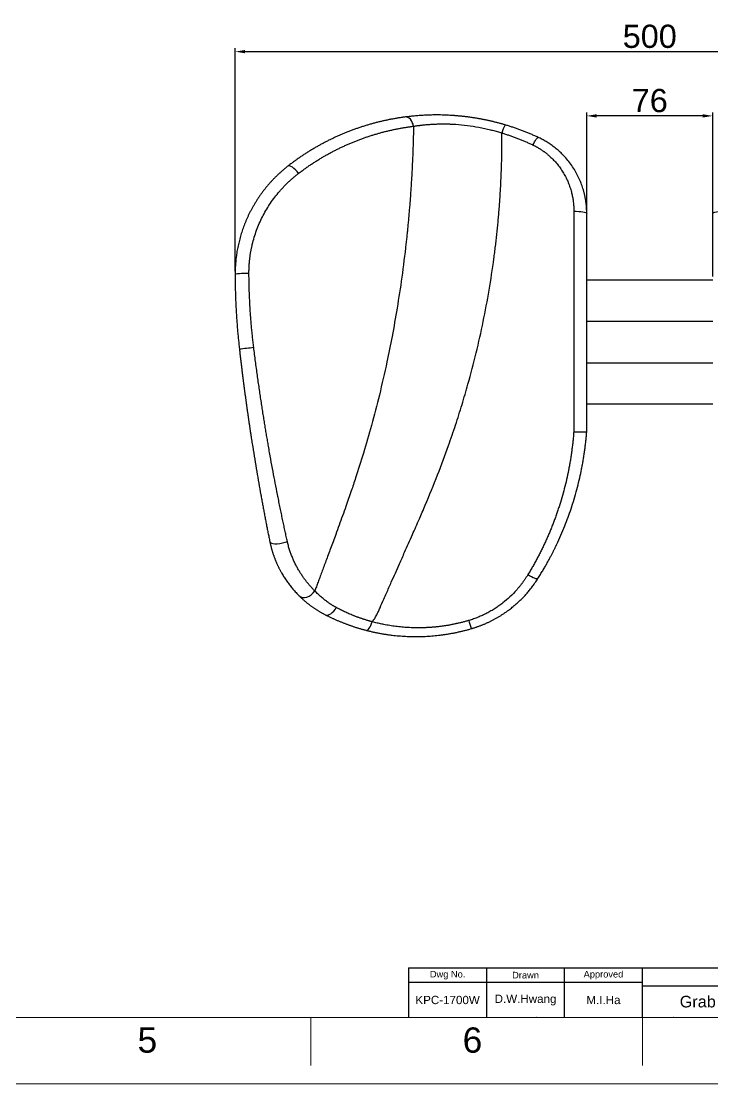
# Model space of a CAD drawing. Header units: millimetres. Extents: x 120 to 960, y 55 to 649.
# Drawn here: x 552.3 to 760.9, y 54.6 to 375.1 of the extents above; entities that cross this region are included whole.
import ezdxf

# ---------------------------------------------------------------- set-up
doc = ezdxf.new("R2010")
doc.units = ezdxf.units.MM
doc.layers.get('0').update_dxf_attribs({"lineweight": 13})
doc.layers.add('FORM', color=7, linetype='Continuous')
doc.layers.add('TEXT', color=2, linetype='Continuous')
doc.layers.add('윤곽선', color=7, linetype='Continuous', lineweight=9)
doc.styles.get("Standard").update_dxf_attribs({"font": 'arial.ttf'})
doc.dimstyles.new('2-1사본 Standard', dxfattribs={"dimtxt": 2.5, "dimasz": 3, "dimexe": 1, "dimexo": 1, "dimgap": 1, "dimtad": 1, "dimdec": 1, "dimlfac": 2, "dimdsep": 46, "dimtxsty": 'Standard', "dimcen": 0.09, "dimclrd": 1, "dimclre": 1, "dimclrt": 2, "dimadec": 0, "dimazin": 0, "dimtfac": 1, "dimtdec": 1, "dimtmove": 0, "dimatfit": 3, "dimfxl": 0, "dimtolj": 1, "dimtzin": 0, "dimarcsym": 0})

# ---------------------------------------------------------------- blocks, each defined once
blk = doc.blocks.new('*D1')
at = {"layer": 'Defpoints', "color": 0}
for p in [(866.93, 365.91), (616.84, 298.68), (866.93, 298.73)]:
    blk.add_point(p, dxfattribs=at)
at = {"layer": '윤곽선', "color": 1, "lineweight": -2}
for p, q in [((616.84, 299.68), (616.84, 366.91)), ((619.84, 365.91), (863.93, 365.91)), ((866.93, 299.73), (866.93, 366.91))]:
    blk.add_line(p, q, dxfattribs=at)
at = {"layer": '윤곽선', "color": 1}
for points in [[(619.84, 366.41), (619.84, 365.41), (616.84, 365.91)], [(863.93, 366.41), (863.93, 365.41), (866.93, 365.91)]]:
    blk.add_solid(points, dxfattribs=at)
at = {"layer": '윤곽선', "color": 2, "insert": (741.89, 370.49), "char_height": 7, "attachment_point": 5}
blk.add_mtext('\\A1;500', dxfattribs=at)
blk = doc.blocks.new('*D2')
at = {"layer": 'Defpoints', "color": 0}
for p in [(722.89, 346.53), (722.89, 297.05), (760.89, 297.05)]:
    blk.add_point(p, dxfattribs=at)
at = {"layer": '윤곽선', "color": 1, "lineweight": -2}
for p, q in [((722.89, 298.05), (722.89, 347.53)), ((757.89, 346.53), (725.89, 346.53)), ((760.89, 298.05), (760.89, 347.53))]:
    blk.add_line(p, q, dxfattribs=at)
at = {"layer": '윤곽선', "color": 1}
for points in [[(725.89, 347.03), (725.89, 346.03), (722.89, 346.53)], [(757.89, 346.03), (757.89, 347.03), (760.89, 346.53)]]:
    blk.add_solid(points, dxfattribs=at)
at = {"layer": '윤곽선', "color": 2, "insert": (741.89, 351.11), "char_height": 7, "attachment_point": 5}
blk.add_mtext('\\A1;76', dxfattribs=at)

msp = doc.modelspace()

# ---------------------------------------------------------------- linework, layer by layer
at = {"color": 7, "linetype": 'Continuous', "lineweight": 25}
for p, q in [((722.885, 297.055), (760.885, 297.055)), ((760.885, 284.555), (722.885, 284.555)), ((722.885, 272.055), (760.885, 272.055)), ((760.885, 259.555), (722.885, 259.555))]:
    msp.add_line(p, q, dxfattribs=at)
at = {"linetype": 'Continuous'}
msp.add_line((939.678, 74.564), (139.678, 74.564), dxfattribs=at)
at = {"color": 7, "linetype": 'Continuous'}
for p, q in [((639.678, 74.564), (639.678, 60.028)), ((739.678, 74.564), (739.678, 60.028)), ((119.678, 54.564), (959.678, 54.564))]:
    msp.add_line(p, q, dxfattribs=at)
at = {"color": 7, "linetype": 'Continuous', "lineweight": 25, "flags": 128}
for points in [[(670.648, 343.417), (670.49, 344.021), (670.271, 344.582), (670, 345.083), (669.685, 345.506), (669.336, 345.839), (668.965, 346.07), (668.584, 346.192), (668.205, 346.201)], [(706.657, 337.746), (706.917, 338.251), (707.173, 338.716), (707.417, 339.129), (707.643, 339.477), (707.843, 339.75), (708.013, 339.941), (708.147, 340.043), (708.241, 340.055)], [(635.972, 329.174), (635.526, 329.728), (635.053, 330.236), (634.574, 330.677), (634.108, 331.031), (633.675, 331.284), (633.293, 331.427), (632.977, 331.452), (632.74, 331.359)], [(719.001, 317.759), (719.735, 317.76), (720.454, 317.733), (721.126, 317.679), (721.721, 317.601), (722.213, 317.502), (722.581, 317.387), (722.808, 317.261), (722.885, 317.128)], [(760.885, 317.128), (760.962, 317.261), (761.19, 317.387), (761.558, 317.502), (762.05, 317.601), (762.645, 317.679), (763.317, 317.733), (764.035, 317.76), (764.769, 317.759)], [(621.023, 298.98), (620.254, 298.984), (619.49, 298.974), (618.767, 298.95), (618.12, 298.913), (617.581, 298.865), (617.177, 298.808), (616.926, 298.745), (616.841, 298.68)], [(627.309, 218.1), (627.452, 217.861), (627.769, 217.672), (628.243, 217.542), (628.85, 217.479), (629.556, 217.485), (630.325, 217.561), (631.116, 217.703), (631.887, 217.902), (632.597, 218.148)], [(708.15, 206.942), (708.032, 206.867), (707.817, 206.859), (707.512, 206.917), (707.129, 207.04), (706.679, 207.223), (706.179, 207.461), (705.644, 207.745), (705.095, 208.065)], [(636.183, 201.719), (636.626, 201.409), (637.173, 201.244), (637.796, 201.232), (638.463, 201.375), (639.139, 201.664), (639.789, 202.084), (640.379, 202.615), (640.88, 203.228)], [(644.026, 196.048), (644.389, 195.936), (644.798, 195.945), (645.238, 196.076), (645.693, 196.324), (646.145, 196.678), (646.578, 197.126), (646.975, 197.651), (647.32, 198.232)], [(656.434, 191.337), (656.627, 191.344), (656.841, 191.456), (657.069, 191.67), (657.305, 191.979), (657.541, 192.373), (657.769, 192.841), (657.983, 193.367), (658.176, 193.936)]]:
    msp.add_lwpolyline(points, dxfattribs=at)
at = {"color": 7, "linetype": 'Continuous', "lineweight": 25}
for centre, radius, start, end in [((707.834, 338.828), 10.822, 152.48845, 166.45188), ((603.751, 430.626), 155.038, 275.32075, 276.93003), ((558.856, 156.277), 134.045, 15.38779, 16.49119)]:
    msp.add_arc(centre, radius, start, end, dxfattribs=at)
for points, knots in [([(668.205, 346.201), (668.034, 346.178), (667.691, 346.133), (667.175, 346.06), (666.659, 345.983), (666.143, 345.903), (665.626, 345.819), (665.109, 345.731), (664.591, 345.638), (664.073, 345.543), (663.555, 345.443), (663.036, 345.339), (662.517, 345.231), (661.997, 345.119), (661.478, 345.003), (660.958, 344.883), (660.438, 344.759), (659.918, 344.631), (659.398, 344.499), (658.878, 344.362), (658.357, 344.222), (657.837, 344.077), (657.317, 343.929), (656.797, 343.776), (656.277, 343.619), (655.757, 343.458), (655.237, 343.292), (654.718, 343.122), (654.199, 342.949), (653.68, 342.77), (653.161, 342.588), (652.643, 342.401), (652.125, 342.21), (651.608, 342.015), (651.091, 341.815), (650.575, 341.611), (649.918, 341.346), (649.119, 341.013), (648.181, 340.607), (647.245, 340.186), (646.311, 339.75), (645.379, 339.299), (644.45, 338.832), (643.524, 338.351), (642.601, 337.854), (641.681, 337.341), (640.765, 336.814), (639.853, 336.27), (638.946, 335.711), (638.043, 335.137), (637.145, 334.547), (636.252, 333.941), (635.364, 333.32), (634.483, 332.682), (633.607, 332.03), (633.029, 331.583), (632.74, 331.359)], [0, 0, 0, 0, 0.0144472, 0.02888537, 0.04331473, 0.05773551, 0.07214791, 0.08655217, 0.10094849, 0.11533711, 0.12971824, 0.1440921, 0.15845892, 0.17281892, 0.18717232, 0.20151934, 0.2158602, 0.23019514, 0.24452437, 0.25884811, 0.2731666, 0.28748005, 0.30178869, 0.31609275, 0.33039244, 0.344688, 0.35897965, 0.37326762, 0.38755212, 0.4018334, 0.41611167, 0.43038716, 0.44466009, 0.4589307, 0.4731992, 0.48746584, 0.50173082, 0.52775647, 0.55379618, 0.57985139, 0.60592352, 0.63201402, 0.65812429, 0.68425578, 0.71040988, 0.73658803, 0.76279163, 0.78902209, 0.81528081, 0.84156918, 0.86788862, 0.89424049, 0.92062619, 0.94704709, 0.97350457, 1, 1, 1, 1]), ([(698.235, 343.827), (698.085, 343.871), (697.785, 343.959), (697.333, 344.088), (696.882, 344.213), (696.431, 344.335), (695.98, 344.454), (695.529, 344.57), (695.078, 344.683), (694.628, 344.793), (694.177, 344.9), (693.727, 345.004), (693.277, 345.104), (692.827, 345.202), (692.378, 345.296), (691.928, 345.388), (691.479, 345.476), (691.031, 345.562), (690.582, 345.645), (690.134, 345.724), (689.687, 345.801), (689.24, 345.875), (688.793, 345.945), (688.347, 346.013), (687.901, 346.078), (687.456, 346.141), (687.011, 346.2), (686.566, 346.256), (686.123, 346.31), (685.679, 346.361), (685.237, 346.409), (684.795, 346.454), (684.353, 346.496), (683.913, 346.536), (683.473, 346.573), (683.033, 346.607), (682.106, 346.674), (680.696, 346.752), (678.819, 346.807), (676.956, 346.814), (675.463, 346.782), (674.329, 346.737), (673.542, 346.697), (672.761, 346.65), (671.986, 346.594), (671.217, 346.53), (670.454, 346.459), (669.697, 346.38), (668.946, 346.295), (668.452, 346.232), (668.205, 346.201)], [0, 0, 0, 0, 0.0145922, 0.0291509, 0.0436775, 0.0581732, 0.0726393, 0.0870773, 0.1014883, 0.1158738, 0.130235, 0.1445734, 0.1588903, 0.173187, 0.1874649, 0.2017254, 0.2159698, 0.2301996, 0.2444162, 0.2586208, 0.272815, 0.2870001, 0.3011775, 0.3153486, 0.3295149, 0.3436776, 0.3578383, 0.3719984, 0.3861592, 0.4003221, 0.4144886, 0.4286601, 0.4428379, 0.4570236, 0.4712184, 0.4854237, 0.4996411, 0.5613212, 0.6233981, 0.6859835, 0.7491864, 0.7767364, 0.8043467, 0.8320256, 0.8597814, 0.8876225, 0.9155568, 0.9435925, 0.9717376, 1, 1, 1, 1]), ([(635.972, 329.174), (636.124, 329.29), (636.427, 329.522), (636.885, 329.865), (637.345, 330.204), (637.807, 330.539), (638.271, 330.869), (638.738, 331.196), (639.206, 331.518), (639.675, 331.836), (640.147, 332.15), (640.621, 332.46), (641.097, 332.766), (641.575, 333.067), (642.054, 333.365), (642.535, 333.658), (643.018, 333.947), (643.503, 334.232), (643.989, 334.512), (644.477, 334.789), (644.966, 335.061), (645.457, 335.329), (645.949, 335.593), (646.443, 335.853), (646.938, 336.109), (647.435, 336.36), (647.933, 336.608), (648.432, 336.851), (648.933, 337.09), (649.435, 337.325), (649.938, 337.556), (650.442, 337.783), (650.948, 338.005), (651.454, 338.223), (651.962, 338.438), (652.471, 338.648), (653.148, 338.921), (653.994, 339.252), (655.012, 339.632), (656.033, 339.995), (657.059, 340.343), (658.089, 340.675), (659.122, 340.991), (660.159, 341.291), (661.199, 341.575), (662.241, 341.844), (663.287, 342.096), (664.334, 342.333), (665.384, 342.554), (666.435, 342.759), (667.488, 342.948), (668.541, 343.121), (669.596, 343.279), (670.297, 343.371), (670.648, 343.417)], [0, 0, 0, 0, 0.0141281, 0.0282548, 0.0423811, 0.0565081, 0.0706368, 0.0847682, 0.0989032, 0.113043, 0.1271883, 0.1413401, 0.1554987, 0.1696643, 0.1838372, 0.1980179, 0.2122066, 0.2264037, 0.2406096, 0.2548246, 0.2690491, 0.2832834, 0.297528, 0.3117833, 0.3260496, 0.3403272, 0.3546166, 0.3689185, 0.3832337, 0.3975628, 0.4119065, 0.4262654, 0.4406401, 0.4550313, 0.4694396, 0.4838655, 0.4983097, 0.5269454, 0.5556748, 0.584502, 0.6134307, 0.6424643, 0.6716061, 0.7008592, 0.7302262, 0.7597098, 0.7893121, 0.8190353, 0.8488811, 0.8788512, 0.9089471, 0.9391698, 0.9695205, 1, 1, 1, 1]), ([(670.648, 343.417), (670.642, 343.08), (670.63, 342.408), (670.608, 341.402), (670.584, 340.402), (670.558, 339.408), (670.529, 338.42), (670.498, 337.439), (670.464, 336.464), (670.428, 335.495), (670.39, 334.532), (670.35, 333.576), (670.308, 332.626), (670.263, 331.683), (670.217, 330.746), (670.169, 329.815), (670.118, 328.891), (670.066, 327.973), (670.012, 327.062), (669.957, 326.157), (669.899, 325.259), (669.84, 324.368), (669.779, 323.483), (669.717, 322.605), (669.653, 321.734), (669.588, 320.869), (669.521, 320.011), (669.452, 319.16), (669.383, 318.315), (669.312, 317.478), (669.24, 316.647), (669.166, 315.822), (669.091, 315.005), (669.016, 314.195), (668.939, 313.391), (668.861, 312.594), (668.782, 311.804), (668.702, 311.021), (668.621, 310.245), (668.539, 309.476), (668.457, 308.714), (668.029, 304.839), (667.185, 298.106), (665.766, 288.785), (664.254, 280.269), (662.495, 271.527), (660.446, 262.568), (658.068, 253.409), (655.662, 245.071), (653.586, 238.494), (651.786, 233.138), (650.462, 229.334), (649.233, 225.885), (648.208, 223.045), (647.254, 220.445), (646.391, 218.114), (645.637, 216.077), (644.918, 214.138), (644.235, 212.297), (643.587, 210.553), (642.975, 208.904), (642.399, 207.351), (641.86, 205.893), (641.357, 204.529), (641.036, 203.651), (640.881, 203.227)], [0, 0, 0, 0, 0.0072029, 0.0143571, 0.0214626, 0.0285193, 0.0355273, 0.0424864, 0.0493968, 0.0562582, 0.0630708, 0.0698345, 0.0765493, 0.0832152, 0.089832, 0.0963999, 0.1029188, 0.1093887, 0.1158096, 0.1221814, 0.1285041, 0.1347778, 0.1410023, 0.1471778, 0.1533041, 0.1593813, 0.1654093, 0.1713882, 0.1773179, 0.1831984, 0.1890297, 0.1948118, 0.2005447, 0.2062284, 0.2118629, 0.2174481, 0.222984, 0.2284708, 0.2339082, 0.2392964, 0.2446354, 0.249925, 0.3207116, 0.3859825, 0.445736, 0.4999716, 0.5705769, 0.6357975, 0.6956187, 0.7500368, 0.7784326, 0.8124894, 0.8333705, 0.854198, 0.8749718, 0.8906757, 0.9056585, 0.9199245, 0.9334773, 0.9463203, 0.9584569, 0.9698903, 0.9806235, 0.9906591, 1, 1, 1, 1]), ([(670.648, 343.417), (670.771, 343.436), (671.016, 343.475), (671.387, 343.529), (671.758, 343.582), (672.128, 343.632), (672.499, 343.679), (672.87, 343.724), (673.241, 343.766), (673.678, 343.813), (674.163, 343.863), (674.678, 343.908), (675.252, 343.954), (675.928, 344), (676.826, 344.054), (677.847, 344.094), (678.965, 344.117), (680.077, 344.119), (681.181, 344.101), (682.274, 344.061), (684.16, 343.958), (686.847, 343.703), (689.787, 343.244), (692.108, 342.773), (693.495, 342.444), (694.519, 342.18), (695.202, 341.995), (695.896, 341.798), (696.602, 341.587), (697.074, 341.439), (697.313, 341.363)], [0, 0, 0, 0, 0.0161015, 0.0320933, 0.0479752, 0.0637472, 0.0794092, 0.0949613, 0.1104034, 0.1257355, 0.1491776, 0.1700751, 0.1884323, 0.2185525, 0.2510081, 0.2946689, 0.3374902, 0.3794786, 0.4206421, 0.4609895, 0.5005314, 0.6276553, 0.7506846, 0.8134617, 0.8748818, 0.8989168, 0.9234338, 0.9484494, 0.9739714, 1, 1, 1, 1]), ([(708.241, 340.055), (708.066, 340.136), (707.717, 340.297), (707.19, 340.533), (706.664, 340.764), (706.137, 340.991), (705.61, 341.213), (705.083, 341.43), (704.556, 341.642), (704.028, 341.85), (703.501, 342.053), (702.974, 342.251), (702.446, 342.444), (701.919, 342.633), (701.392, 342.817), (700.865, 342.997), (700.339, 343.172), (699.813, 343.343), (699.287, 343.509), (698.761, 343.671), (698.411, 343.775), (698.235, 343.827)], [0, 0, 0, 0, 0.0542528, 0.1083207, 0.1622044, 0.2159049, 0.2694229, 0.3227592, 0.3759148, 0.4288904, 0.481687, 0.5343053, 0.5867464, 0.639011, 0.6911001, 0.7430145, 0.7947553, 0.8463233, 0.8977194, 0.9489447, 1, 1, 1, 1]), ([(658.176, 193.936), (658.214, 193.977), (658.291, 194.059), (658.402, 194.188), (658.513, 194.323), (658.621, 194.463), (658.729, 194.609), (658.834, 194.761), (659.004, 195.017), (659.243, 195.419), (659.526, 195.94), (659.806, 196.496), (660.043, 197.005), (660.292, 197.567), (660.83, 198.8), (661.572, 200.494), (662.702, 203.065), (664.274, 206.61), (666.102, 210.727), (668.233, 215.508), (670.245, 220.026), (672.316, 224.745), (674.895, 230.743), (677.898, 238.097), (680.916, 246.172), (683.332, 253.238), (685.289, 259.406), (687.406, 266.649), (689.587, 274.993), (691.713, 284.453), (693.5, 293.939), (694.561, 300.906), (695.14, 305.332), (695.373, 307.221), (695.594, 309.111), (695.801, 311.003), (695.995, 312.896), (696.176, 314.79), (696.344, 316.685), (696.498, 318.581), (696.639, 320.478), (696.767, 322.375), (696.881, 324.273), (696.983, 326.172), (697.071, 328.071), (697.145, 329.97), (697.207, 331.87), (697.255, 333.769), (697.29, 335.668), (697.312, 337.568), (697.321, 339.467), (697.315, 340.731), (697.313, 341.363)], [0, 0, 0, 0, 0.0010759, 0.0021738, 0.0032947, 0.0044393, 0.0056083, 0.0068025, 0.0080226, 0.0115673, 0.0158573, 0.0195258, 0.0236695, 0.026773, 0.0314853, 0.0498733, 0.062749, 0.0861182, 0.1252617, 0.1502608, 0.1877516, 0.2212276, 0.2502096, 0.3142977, 0.3750998, 0.4170527, 0.4587617, 0.5002358, 0.5629833, 0.6255133, 0.6878813, 0.7501495, 0.7625196, 0.7748993, 0.7872891, 0.7996896, 0.8121014, 0.8245249, 0.8369608, 0.8494096, 0.8618719, 0.8743482, 0.886839, 0.8993449, 0.9118665, 0.9244042, 0.9369587, 0.9495304, 0.9621199, 0.9747276, 0.9873542, 1, 1, 1, 1]), ([(697.313, 341.363), (697.49, 341.309), (697.844, 341.201), (698.374, 341.034), (698.902, 340.862), (699.429, 340.685), (699.955, 340.504), (700.479, 340.319), (701.001, 340.129), (701.523, 339.935), (702.043, 339.736), (702.561, 339.533), (703.078, 339.325), (703.594, 339.113), (704.108, 338.897), (704.621, 338.675), (705.132, 338.45), (705.642, 338.22), (706.15, 337.986), (706.488, 337.826), (706.657, 337.746)], [0, 0, 0, 0, 0.0551964, 0.1104111, 0.1656486, 0.2209136, 0.2762108, 0.3315448, 0.3869202, 0.4423415, 0.4978134, 0.5533403, 0.6089269, 0.6645775, 0.7202959, 0.7760822, 0.8319408, 0.8878767, 0.9438948, 1, 1, 1, 1]), ([(722.885, 317.128), (722.885, 317.249), (722.884, 317.493), (722.875, 317.861), (722.862, 318.233), (722.843, 318.609), (722.818, 318.989), (722.786, 319.373), (722.749, 319.76), (722.705, 320.152), (722.654, 320.547), (722.596, 320.945), (722.532, 321.347), (722.46, 321.751), (722.381, 322.159), (722.294, 322.57), (722.199, 322.983), (722.096, 323.399), (721.985, 323.818), (721.756, 324.624), (721.338, 325.896), (720.66, 327.552), (719.841, 329.196), (718.893, 330.804), (717.812, 332.358), (716.629, 333.804), (715.453, 335.052), (714.464, 335.973), (713.677, 336.642), (713.08, 337.118), (712.48, 337.568), (711.876, 337.994), (711.27, 338.395), (710.664, 338.772), (710.057, 339.126), (709.451, 339.458), (708.848, 339.768), (708.442, 339.96), (708.241, 340.055)], [0, 0, 0, 0, 0.0126008, 0.0253571, 0.0382689, 0.0513365, 0.0645597, 0.0779387, 0.0914737, 0.1051645, 0.1190113, 0.1330142, 0.1471731, 0.1614882, 0.1759596, 0.1905872, 0.2053711, 0.2203114, 0.235408, 0.2506612, 0.3080618, 0.3755345, 0.4380568, 0.5005913, 0.5711837, 0.6363591, 0.6961192, 0.7504667, 0.7773999, 0.803891, 0.8299406, 0.8555497, 0.8807189, 0.9054492, 0.9297414, 0.9535966, 0.9770158, 1, 1, 1, 1]), ([(706.657, 337.746), (706.755, 337.698), (706.952, 337.603), (707.244, 337.455), (707.534, 337.303), (707.821, 337.147), (708.105, 336.986), (708.387, 336.821), (708.666, 336.652), (708.942, 336.478), (709.216, 336.3), (709.487, 336.118), (709.755, 335.932), (710.02, 335.741), (710.283, 335.546), (710.543, 335.346), (710.8, 335.143), (711.055, 334.934), (711.307, 334.722), (711.556, 334.505), (712.103, 334.015), (712.917, 333.219), (713.939, 332.067), (714.879, 330.841), (715.73, 329.551), (716.489, 328.207), (717.152, 326.817), (717.717, 325.383), (718.09, 324.202), (718.329, 323.3), (718.471, 322.695), (718.597, 322.086), (718.706, 321.475), (718.798, 320.862), (718.874, 320.246), (718.932, 319.628), (718.973, 319.007), (718.998, 318.384), (719.001, 317.967), (719.002, 317.759)], [0, 0, 0, 0, 0.0130763, 0.0261405, 0.039196, 0.0522461, 0.0652938, 0.0783426, 0.0913956, 0.1044561, 0.1175273, 0.1306123, 0.1437144, 0.1568367, 0.1699824, 0.1831545, 0.1963563, 0.2095906, 0.2228607, 0.2361694, 0.2495198, 0.3117473, 0.3739416, 0.4363955, 0.4993971, 0.5619153, 0.6242319, 0.6866187, 0.7493481, 0.7745934, 0.7997508, 0.824838, 0.8498729, 0.8748736, 0.8998581, 0.9248447, 0.9498517, 0.9748974, 1, 1, 1, 1]), ([(632.74, 331.359), (632.62, 331.264), (632.379, 331.075), (632.022, 330.786), (631.667, 330.493), (631.316, 330.196), (630.968, 329.894), (630.623, 329.589), (630.281, 329.279), (629.942, 328.966), (629.607, 328.649), (629.275, 328.327), (628.946, 328.002), (628.621, 327.673), (628.3, 327.341), (627.982, 327.004), (627.668, 326.664), (627.357, 326.32), (627.05, 325.972), (626.746, 325.621), (626.447, 325.266), (626.151, 324.908), (625.859, 324.546), (625.572, 324.18), (625.288, 323.811), (625.008, 323.439), (624.732, 323.063), (624.46, 322.685), (624.192, 322.302), (623.929, 321.917), (623.67, 321.528), (623.414, 321.137), (623.164, 320.742), (622.917, 320.344), (622.675, 319.943), (622.438, 319.539), (622.205, 319.133), (621.976, 318.723), (621.752, 318.311), (621.532, 317.896), (621.317, 317.478), (621.048, 316.941), (620.732, 316.281), (620.374, 315.496), (620.034, 314.703), (619.709, 313.903), (619.402, 313.096), (619.111, 312.282), (618.837, 311.463), (618.58, 310.638), (618.34, 309.807), (618.118, 308.971), (617.913, 308.131), (617.726, 307.286), (617.557, 306.437), (617.405, 305.585), (617.271, 304.729), (617.155, 303.87), (617.057, 303.009), (616.977, 302.146), (616.915, 301.281), (616.871, 300.415), (616.845, 299.548), (616.842, 298.969), (616.841, 298.68)], [0, 0, 0, 0, 0.0125812, 0.0251572, 0.0377281, 0.0502941, 0.0628553, 0.0754117, 0.0879636, 0.100511, 0.1130541, 0.1255929, 0.1381276, 0.1506583, 0.1631852, 0.1757082, 0.1882276, 0.2007435, 0.213256, 0.2257652, 0.2382713, 0.2507743, 0.2632743, 0.2757716, 0.2882661, 0.3007581, 0.3132476, 0.3257348, 0.3382198, 0.3507027, 0.3631836, 0.3756627, 0.38814, 0.4006157, 0.4130899, 0.4255627, 0.4380343, 0.4505047, 0.4629742, 0.4754427, 0.4879104, 0.5003775, 0.5232273, 0.5460591, 0.5688738, 0.5916718, 0.6144541, 0.6372211, 0.6599737, 0.6827125, 0.7054382, 0.7281516, 0.7508532, 0.7735439, 0.7962242, 0.818895, 0.8415569, 0.8642105, 0.8868567, 0.9094961, 0.9321295, 0.9547574, 0.9773807, 1, 1, 1, 1]), ([(621.023, 298.98), (621.022, 299.122), (621.022, 299.405), (621.027, 299.829), (621.036, 300.253), (621.051, 300.676), (621.07, 301.099), (621.094, 301.521), (621.123, 301.942), (621.157, 302.363), (621.195, 302.783), (621.239, 303.203), (621.287, 303.622), (621.34, 304.041), (621.398, 304.459), (621.461, 304.876), (621.528, 305.293), (621.601, 305.71), (621.678, 306.125), (621.76, 306.541), (621.846, 306.955), (621.938, 307.369), (622.17, 308.366), (622.591, 309.928), (623.293, 312.021), (624.114, 314.065), (625.048, 316.047), (626.088, 317.963), (627.23, 319.807), (628.474, 321.585), (629.545, 322.945), (630.384, 323.929), (630.952, 324.566), (631.533, 325.19), (632.128, 325.801), (632.735, 326.397), (633.356, 326.981), (633.991, 327.55), (634.638, 328.106), (635.298, 328.649), (635.747, 328.998), (635.972, 329.174)], [0, 0, 0, 0, 0.011887, 0.0237621, 0.035627, 0.0474832, 0.0593327, 0.0711771, 0.0830181, 0.0948574, 0.1066968, 0.118538, 0.1303828, 0.1422327, 0.1540895, 0.165955, 0.1778307, 0.1897183, 0.2016196, 0.2135361, 0.2254694, 0.2374212, 0.249393, 0.3119959, 0.3744186, 0.4368778, 0.4995836, 0.5617239, 0.623944, 0.686453, 0.7494832, 0.774367, 0.7992508, 0.8241488, 0.8490752, 0.8740442, 0.8990706, 0.9241689, 0.9493493, 0.9746221, 1, 1, 1, 1]), ([(719.002, 317.759), (719.001, 317.383), (719, 316.632), (718.998, 315.505), (718.996, 314.376), (718.995, 313.246), (718.993, 312.115), (718.991, 310.983), (718.99, 309.85), (718.988, 308.716), (718.987, 307.581), (718.985, 306.445), (718.984, 305.308), (718.982, 304.17), (718.981, 303.031), (718.98, 301.891), (718.978, 300.75), (718.977, 299.608), (718.976, 298.466), (718.975, 297.322), (718.974, 296.178), (718.973, 295.033), (718.972, 293.887), (718.971, 292.74), (718.97, 291.593), (718.969, 290.445), (718.968, 289.296), (718.967, 288.147), (718.966, 286.997), (718.966, 285.846), (718.965, 284.695), (718.964, 283.543), (718.964, 282.39), (718.963, 281.237), (718.963, 280.083), (718.962, 278.929), (718.962, 277.774), (718.962, 276.619), (718.961, 275.464), (718.961, 274.308), (718.961, 273.151), (718.961, 271.994), (718.96, 270.837), (718.96, 269.679), (718.96, 268.521), (718.96, 267.363), (718.96, 266.204), (718.961, 265.045), (718.961, 263.886), (718.961, 262.727), (718.961, 261.567), (718.961, 260.408), (718.962, 259.248), (718.962, 258.088), (718.962, 256.927), (718.963, 255.767), (718.963, 254.607), (718.964, 253.446), (718.965, 252.286), (718.965, 251.512), (718.965, 251.125)], [0, 0, 0, 0, 0.0171094, 0.0342234, 0.0513419, 0.0684651, 0.0855929, 0.1027253, 0.1198623, 0.1370039, 0.1541501, 0.1713009, 0.1884564, 0.2056164, 0.2227811, 0.2399504, 0.2571243, 0.2743028, 0.2914859, 0.3086737, 0.3258661, 0.3430631, 0.3602647, 0.3774709, 0.3946818, 0.4118973, 0.4291175, 0.4463423, 0.4635717, 0.4808057, 0.4980444, 0.5152878, 0.5325358, 0.5497884, 0.5670457, 0.5843077, 0.6015744, 0.6188457, 0.6361217, 0.6534024, 0.6706877, 0.6879778, 0.7052726, 0.7225721, 0.7398763, 0.7571853, 0.774499, 0.7918173, 0.8091403, 0.8264679, 0.8438001, 0.861137, 0.8784786, 0.8958248, 0.9131757, 0.9305312, 0.9478914, 0.9652563, 0.9826258, 1, 1, 1, 1]), ([(722.885, 251.205), (722.885, 262.235), (722.885, 273.305), (722.885, 295.321), (722.885, 306.26), (722.885, 317.128)], [0, 0, 0, 0, 0.5, 0.5, 1, 1, 1, 1]), ([(616.841, 298.68), (616.842, 298.387), (616.844, 297.801), (616.851, 296.924), (616.862, 296.05), (616.877, 295.179), (616.896, 294.31), (616.918, 293.444), (616.944, 292.581), (616.973, 291.721), (617.006, 290.863), (617.042, 290.009), (617.082, 289.157), (617.125, 288.308), (617.187, 287.201), (617.27, 285.838), (617.382, 284.22), (617.507, 282.611), (617.644, 281.011), (617.793, 279.418), (617.953, 277.834), (618.069, 276.782), (618.128, 276.256)], [0, 0, 0, 0, 0.0392249, 0.0783209, 0.1172886, 0.1561283, 0.1948405, 0.2334255, 0.2718837, 0.3102157, 0.3484217, 0.3865023, 0.4244579, 0.4622889, 0.4999957, 0.5724238, 0.6445133, 0.7162676, 0.7876901, 0.858784, 0.9295528, 1, 1, 1, 1]), ([(622.457, 276.721), (622.424, 276.992), (622.357, 277.536), (622.262, 278.354), (622.169, 279.174), (622.079, 279.999), (621.993, 280.826), (621.91, 281.657), (621.831, 282.491), (621.755, 283.329), (621.682, 284.17), (621.613, 285.015), (621.547, 285.862), (621.485, 286.713), (621.427, 287.568), (621.372, 288.426), (621.322, 289.287), (621.275, 290.152), (621.232, 291.019), (621.192, 291.891), (621.157, 292.765), (621.126, 293.643), (621.098, 294.525), (621.075, 295.409), (621.056, 296.297), (621.04, 297.189), (621.029, 298.083), (621.025, 298.681), (621.023, 298.98)], [0, 0, 0, 0, 0.0367045, 0.0735415, 0.1105119, 0.1476165, 0.1848563, 0.2222322, 0.2597451, 0.2973962, 0.3351863, 0.3731166, 0.4111881, 0.449402, 0.4877593, 0.5262612, 0.5649089, 0.6037035, 0.6426462, 0.6817383, 0.720981, 0.7603755, 0.799923, 0.8396248, 0.8794821, 0.9194962, 0.9596685, 1, 1, 1, 1]), ([(618.128, 276.256), (618.168, 275.897), (618.25, 275.179), (618.375, 274.104), (618.5, 273.034), (618.627, 271.967), (618.755, 270.905), (618.884, 269.848), (619.015, 268.794), (619.146, 267.745), (619.279, 266.7), (619.413, 265.659), (619.547, 264.623), (619.683, 263.59), (619.821, 262.562), (619.959, 261.539), (620.098, 260.519), (620.238, 259.504), (620.379, 258.493), (620.521, 257.486), (620.664, 256.483), (620.808, 255.485), (620.953, 254.491), (621.098, 253.501), (621.245, 252.516), (621.392, 251.534), (621.541, 250.557), (621.69, 249.584), (621.84, 248.616), (621.99, 247.651), (622.289, 245.759), (622.739, 242.967), (623.35, 239.311), (623.966, 235.746), (624.471, 232.914), (624.859, 230.783), (625.128, 229.324), (625.398, 227.878), (625.668, 226.444), (625.94, 225.022), (626.212, 223.613), (626.486, 222.216), (626.759, 220.832), (627.033, 219.46), (627.217, 218.552), (627.309, 218.1)], [0, 0, 0, 0, 0.0181517, 0.0362363, 0.0542541, 0.0722054, 0.0900905, 0.1079097, 0.1256635, 0.143352, 0.1609758, 0.178535, 0.1960301, 0.2134613, 0.2308291, 0.2481338, 0.2653758, 0.2825554, 0.299673, 0.316729, 0.3337237, 0.3506576, 0.3675309, 0.3843442, 0.4010978, 0.4177921, 0.4344274, 0.4510043, 0.4675231, 0.4839842, 0.500388, 0.564529, 0.6273866, 0.6889889, 0.7493653, 0.7750476, 0.8005852, 0.8259806, 0.8512366, 0.8763558, 0.9013411, 0.9261953, 0.9509212, 0.9755218, 1, 1, 1, 1]), ([(632.598, 218.148), (632.543, 218.395), (632.433, 218.891), (632.268, 219.643), (632.101, 220.407), (631.933, 221.183), (631.762, 221.972), (631.59, 222.772), (631.417, 223.584), (631.242, 224.408), (631.065, 225.245), (630.887, 226.093), (630.708, 226.954), (630.527, 227.826), (630.345, 228.711), (630.163, 229.608), (629.979, 230.516), (629.794, 231.437), (629.448, 233.171), (628.939, 235.777), (628.267, 239.319), (627.583, 243.042), (627.037, 246.113), (626.628, 248.478), (626.354, 250.089), (626.078, 251.739), (625.801, 253.428), (625.521, 255.156), (625.241, 256.923), (624.959, 258.73), (624.678, 260.575), (624.396, 262.459), (624.114, 264.383), (623.833, 266.344), (623.553, 268.345), (623.274, 270.384), (622.998, 272.462), (622.724, 274.579), (622.547, 276.003), (622.457, 276.721)], [0, 0, 0, 0, 0.01329002, 0.02676308, 0.04041906, 0.05425778, 0.06827897, 0.08248237, 0.09686772, 0.11143472, 0.12618312, 0.14111262, 0.15622296, 0.17151371, 0.18698407, 0.20263393, 0.21846321, 0.23447183, 0.25065971, 0.3087123, 0.36955726, 0.43318088, 0.499576, 0.52621509, 0.55347377, 0.58135181, 0.60984894, 0.63896485, 0.66869925, 0.69905183, 0.73002227, 0.76161029, 0.79381561, 0.82663799, 0.86007722, 0.89413312, 0.92880556, 0.96409443, 1, 1, 1, 1]), ([(718.965, 251.125), (718.947, 250.899), (718.912, 250.448), (718.852, 249.77), (718.788, 249.094), (718.719, 248.417), (718.645, 247.741), (718.567, 247.065), (718.484, 246.39), (718.396, 245.715), (718.303, 245.041), (718.206, 244.367), (718.104, 243.693), (717.997, 243.02), (717.886, 242.347), (717.77, 241.674), (717.649, 241.002), (717.523, 240.331), (717.254, 238.943), (716.808, 236.849), (716.129, 234.067), (715.371, 231.311), (714.681, 229.065), (714.102, 227.316), (713.664, 226.053), (713.21, 224.797), (712.739, 223.55), (712.251, 222.311), (711.747, 221.079), (711.226, 219.856), (710.689, 218.64), (710.134, 217.433), (709.563, 216.233), (708.976, 215.042), (708.371, 213.859), (707.75, 212.684), (707.112, 211.516), (706.457, 210.357), (705.786, 209.206), (705.325, 208.446), (705.095, 208.065)], [0, 0, 0, 0, 0.0147382, 0.0294807, 0.0442281, 0.0589814, 0.0737411, 0.088508, 0.1032829, 0.1180665, 0.1328594, 0.1476625, 0.1624765, 0.1773019, 0.1921397, 0.2069903, 0.2218547, 0.2367333, 0.251627, 0.314237, 0.376762, 0.439251, 0.5017521, 0.531116, 0.5604506, 0.5897605, 0.6190502, 0.6483243, 0.6775873, 0.7068435, 0.7360975, 0.7653536, 0.7946162, 0.8238896, 0.8531783, 0.8824864, 0.9118184, 0.9411784, 0.9705709, 1, 1, 1, 1]), ([(708.15, 206.942), (708.279, 207.148), (708.535, 207.555), (708.908, 208.159), (709.266, 208.749), (709.61, 209.324), (709.94, 209.885), (710.255, 210.429), (710.558, 210.959), (710.847, 211.472), (711.123, 211.97), (711.386, 212.451), (711.638, 212.916), (711.877, 213.365), (712.105, 213.797), (712.321, 214.213), (712.526, 214.611), (712.72, 214.993), (712.904, 215.357), (713.077, 215.704), (713.239, 216.033), (713.392, 216.345), (713.535, 216.64), (713.668, 216.916), (714.208, 218.049), (715.099, 220.008), (716.255, 222.777), (717.267, 225.421), (718.21, 228.113), (719.091, 230.884), (719.907, 233.764), (720.618, 236.594), (721.126, 238.91), (721.484, 240.723), (721.726, 242.048), (721.949, 243.37), (722.152, 244.687), (722.336, 246), (722.502, 247.308), (722.648, 248.611), (722.778, 249.909), (722.85, 250.774), (722.885, 251.204)], [0, 0, 0, 0, 0.01560523, 0.03077927, 0.04552212, 0.05983378, 0.07371424, 0.08716351, 0.10018159, 0.11276848, 0.12492418, 0.13664868, 0.14794199, 0.15880412, 0.16923505, 0.1792348, 0.18880335, 0.19794072, 0.2066469, 0.21492189, 0.2227657, 0.23017832, 0.23715977, 0.24371003, 0.24982911, 0.31746929, 0.38140174, 0.44162849, 0.49815199, 0.56332479, 0.62678061, 0.68852535, 0.74856538, 0.77717077, 0.8056071, 0.83387522, 0.86197597, 0.88991021, 0.91767883, 0.94528272, 0.9727228, 1, 1, 1, 1]), ([(722.885, 251.204), (722.884, 251.201), (722.883, 251.195), (722.874, 251.187), (722.86, 251.178), (722.84, 251.169), (722.814, 251.161), (722.783, 251.153), (722.745, 251.145), (722.701, 251.137), (722.65, 251.13), (722.594, 251.123), (722.531, 251.116), (722.461, 251.11), (722.386, 251.104), (722.304, 251.098), (722.217, 251.093), (722.124, 251.088), (722.026, 251.084), (721.922, 251.08), (721.813, 251.077), (721.735, 251.075), (721.685, 251.074), (721.662, 251.074), (721.626, 251.073), (721.577, 251.073), (721.513, 251.073), (721.435, 251.072), (721.342, 251.072), (721.232, 251.072), (721.106, 251.072), (720.962, 251.072), (720.801, 251.074), (720.622, 251.076), (720.426, 251.078), (720.214, 251.082), (719.986, 251.088), (719.744, 251.095), (719.491, 251.103), (719.23, 251.113), (719.054, 251.121), (718.965, 251.125)], [0, 0, 0, 0, 0.02276807, 0.04586651, 0.06928461, 0.09301033, 0.11703035, 0.14133003, 0.16589345, 0.19070344, 0.21574159, 0.24098837, 0.26642314, 0.29202427, 0.31776924, 0.34363471, 0.36959668, 0.39563062, 0.42171155, 0.44781427, 0.47391343, 0.49998371, 0.50225796, 0.50739187, 0.51538473, 0.52623436, 0.53993574, 0.55647912, 0.57584772, 0.59801497, 0.6229414, 0.65057137, 0.68082959, 0.71361793, 0.74881245, 0.78626127, 0.82578321, 0.86716794, 0.91017739, 0.95454892, 1, 1, 1, 1]), ([(627.309, 218.1), (627.333, 217.983), (627.381, 217.751), (627.458, 217.404), (627.538, 217.059), (627.622, 216.716), (627.709, 216.374), (627.8, 216.034), (627.894, 215.696), (627.992, 215.36), (628.094, 215.026), (628.198, 214.693), (628.306, 214.363), (628.418, 214.035), (628.532, 213.708), (628.65, 213.384), (628.772, 213.062), (628.896, 212.741), (629.023, 212.423), (629.154, 212.107), (629.287, 211.794), (629.424, 211.482), (629.563, 211.173), (629.706, 210.866), (629.851, 210.561), (629.999, 210.259), (630.15, 209.959), (630.304, 209.661), (630.46, 209.366), (630.619, 209.073), (630.837, 208.682), (631.118, 208.194), (631.469, 207.616), (631.833, 207.043), (632.21, 206.477), (632.601, 205.917), (633.004, 205.364), (633.42, 204.818), (633.849, 204.28), (634.291, 203.75), (634.746, 203.228), (635.213, 202.714), (635.692, 202.209), (636.019, 201.883), (636.183, 201.719)], [0, 0, 0, 0, 0.0171382, 0.0342772, 0.051418, 0.0685616, 0.085709, 0.102861, 0.1200188, 0.1371833, 0.1543555, 0.1715363, 0.1887267, 0.2059277, 0.2231402, 0.2403653, 0.2576039, 0.2748569, 0.2921254, 0.3094102, 0.3267124, 0.3440328, 0.3613725, 0.3787324, 0.3961134, 0.4135165, 0.4309425, 0.4483926, 0.4658675, 0.4833681, 0.5008955, 0.5366787, 0.5728717, 0.6094818, 0.6465165, 0.6839825, 0.7218866, 0.7602353, 0.7990349, 0.8382914, 0.8780106, 0.9181981, 0.9588595, 1, 1, 1, 1]), ([(640.881, 203.227), (640.796, 203.311), (640.628, 203.478), (640.379, 203.734), (640.133, 203.992), (639.89, 204.252), (639.651, 204.516), (639.414, 204.782), (639.181, 205.05), (638.951, 205.322), (638.724, 205.596), (638.5, 205.872), (638.143, 206.324), (637.661, 206.965), (637.066, 207.815), (636.493, 208.694), (636.028, 209.463), (635.661, 210.109), (635.383, 210.619), (635.112, 211.14), (634.849, 211.671), (634.595, 212.212), (634.349, 212.762), (634.112, 213.322), (633.884, 213.891), (633.667, 214.471), (633.46, 215.06), (633.263, 215.658), (633.078, 216.266), (632.905, 216.884), (632.743, 217.511), (632.646, 217.936), (632.598, 218.148)], [0, 0, 0, 0, 0.0234123, 0.046684, 0.0698161, 0.0928093, 0.1156639, 0.1383806, 0.1609593, 0.1834003, 0.2057035, 0.2278688, 0.249896, 0.3127395, 0.3752291, 0.4373875, 0.4992317, 0.5324054, 0.5655975, 0.5988078, 0.6320319, 0.6652716, 0.6985299, 0.7318118, 0.7651234, 0.7984729, 0.8318696, 0.8653245, 0.8988501, 0.93246, 0.9661707, 1, 1, 1, 1]), ([(705.095, 208.065), (705.024, 207.95), (704.881, 207.718), (704.662, 207.375), (704.439, 207.035), (704.212, 206.698), (703.981, 206.365), (703.746, 206.035), (703.507, 205.707), (703.265, 205.384), (703.018, 205.063), (702.767, 204.746), (702.512, 204.431), (702.253, 204.12), (701.991, 203.813), (701.185, 202.893), (699.764, 201.429), (697.951, 199.872), (696.421, 198.73), (695.234, 197.927), (694.013, 197.181), (692.964, 196.604), (692.105, 196.171), (691.449, 195.859), (690.787, 195.563), (690.119, 195.283), (689.445, 195.02), (688.765, 194.772), (688.08, 194.54), (687.618, 194.399), (687.387, 194.328)], [0, 0, 0, 0, 0.0179774, 0.0359242, 0.0538431, 0.0717367, 0.0896075, 0.1074582, 0.125291, 0.1431087, 0.1609138, 0.1787089, 0.1964967, 0.2142799, 0.232061, 0.2498427, 0.3754047, 0.5000508, 0.5627232, 0.6250349, 0.687126, 0.7491389, 0.7806832, 0.8121345, 0.8435124, 0.8748368, 0.9061276, 0.9374049, 0.968689, 1, 1, 1, 1]), ([(688.096, 191.846), (688.221, 191.883), (688.471, 191.957), (688.845, 192.073), (689.22, 192.193), (689.595, 192.319), (689.97, 192.449), (690.345, 192.583), (690.72, 192.723), (691.095, 192.867), (691.471, 193.017), (691.846, 193.171), (692.22, 193.33), (692.595, 193.494), (692.969, 193.664), (693.343, 193.838), (693.716, 194.017), (694.089, 194.202), (694.461, 194.391), (694.832, 194.586), (695.202, 194.786), (695.572, 194.991), (695.94, 195.201), (696.308, 195.417), (696.674, 195.638), (697.039, 195.864), (697.402, 196.096), (697.765, 196.333), (698.125, 196.575), (698.485, 196.823), (698.842, 197.076), (699.198, 197.334), (699.837, 197.811), (700.759, 198.539), (701.949, 199.565), (703.135, 200.686), (704.046, 201.63), (704.703, 202.357), (705.121, 202.837), (705.546, 203.342), (705.975, 203.874), (706.409, 204.432), (706.845, 205.018), (707.283, 205.632), (707.721, 206.275), (708.006, 206.718), (708.15, 206.942)], [0, 0, 0, 0, 0.0150951, 0.0302563, 0.0454839, 0.0607782, 0.0761395, 0.0915682, 0.1070644, 0.1226286, 0.1382609, 0.1539616, 0.1697311, 0.1855696, 0.2014773, 0.2174546, 0.2335016, 0.2496187, 0.2658061, 0.282064, 0.2983928, 0.3147925, 0.3312636, 0.3478062, 0.3644205, 0.3811069, 0.3978654, 0.4146964, 0.4316001, 0.4485766, 0.4656263, 0.4827492, 0.4999458, 0.5588434, 0.6201806, 0.6839634, 0.7501973, 0.7742147, 0.7991663, 0.8250524, 0.8518731, 0.8796285, 0.9083188, 0.9379441, 0.9685044, 1, 1, 1, 1]), ([(647.32, 198.232), (647.228, 198.282), (647.045, 198.383), (646.772, 198.538), (646.5, 198.697), (646.23, 198.859), (645.962, 199.025), (645.695, 199.194), (645.43, 199.368), (645.166, 199.544), (644.816, 199.786), (644.38, 200.1), (643.863, 200.492), (643.351, 200.902), (642.844, 201.331), (642.341, 201.778), (641.846, 202.244), (641.355, 202.727), (641.04, 203.06), (640.88, 203.228)], [0, 0, 0, 0, 0.0361394, 0.0725176, 0.109137, 0.1459989, 0.1831045, 0.2204543, 0.2580483, 0.2958863, 0.3339677, 0.4111816, 0.4901175, 0.5707667, 0.6531289, 0.7372195, 0.823053, 0.9106426, 1, 1, 1, 1]), ([(636.183, 201.719), (636.275, 201.629), (636.458, 201.45), (636.736, 201.185), (637.017, 200.925), (637.301, 200.668), (637.587, 200.415), (637.875, 200.166), (638.165, 199.922), (638.457, 199.681), (638.752, 199.444), (639.049, 199.212), (639.347, 198.983), (639.648, 198.759), (639.95, 198.539), (640.255, 198.323), (640.56, 198.11), (640.868, 197.902), (641.177, 197.699), (641.488, 197.499), (641.801, 197.303), (642.115, 197.111), (642.43, 196.924), (642.746, 196.74), (643.064, 196.561), (643.383, 196.386), (643.703, 196.214), (643.919, 196.103), (644.026, 196.048)], [0, 0, 0, 0, 0.0416352, 0.0830075, 0.1241178, 0.1649673, 0.205557, 0.2458879, 0.2859612, 0.3257778, 0.365339, 0.4046459, 0.4436997, 0.4825015, 0.5210526, 0.5593542, 0.5974076, 0.635214, 0.6727749, 0.7100914, 0.7471651, 0.7839972, 0.8205893, 0.8569427, 0.893059, 0.9289396, 0.964586, 1, 1, 1, 1]), ([(644.026, 196.048), (644.149, 195.985), (644.395, 195.859), (644.768, 195.673), (645.143, 195.489), (645.519, 195.307), (645.898, 195.128), (646.279, 194.95), (646.662, 194.776), (647.047, 194.603), (647.434, 194.433), (647.823, 194.265), (648.214, 194.099), (648.607, 193.936), (649.002, 193.776), (649.399, 193.618), (649.797, 193.462), (650.198, 193.309), (650.601, 193.159), (651.006, 193.011), (651.412, 192.866), (651.821, 192.723), (652.231, 192.583), (652.643, 192.446), (653.057, 192.312), (653.473, 192.18), (653.891, 192.051), (654.31, 191.925), (654.732, 191.801), (655.155, 191.681), (655.579, 191.563), (656.006, 191.449), (656.291, 191.374), (656.434, 191.337)], [0, 0, 0, 0, 0.03333748, 0.06658035, 0.09973086, 0.13279123, 0.16576373, 0.19865064, 0.23145425, 0.26417688, 0.29682086, 0.32938853, 0.36188227, 0.39430444, 0.42665746, 0.45894372, 0.49116566, 0.52332572, 0.55542635, 0.58747003, 0.61945923, 0.65139645, 0.6832842, 0.715125, 0.74692137, 0.77867586, 0.81039103, 0.84206941, 0.8737136, 0.90532617, 0.93690969, 0.96846677, 1, 1, 1, 1]), ([(658.176, 193.936), (658.05, 193.97), (657.797, 194.036), (657.42, 194.14), (657.047, 194.245), (656.677, 194.353), (656.309, 194.463), (655.945, 194.575), (655.583, 194.69), (655.223, 194.807), (654.866, 194.926), (654.512, 195.048), (654.159, 195.172), (653.809, 195.298), (653.462, 195.427), (653.116, 195.557), (652.772, 195.691), (652.33, 195.866), (651.789, 196.087), (651.15, 196.36), (650.51, 196.644), (649.87, 196.939), (649.229, 197.246), (648.59, 197.564), (647.951, 197.893), (647.531, 198.118), (647.32, 198.232)], [0, 0, 0, 0, 0.0316059, 0.0631071, 0.0945196, 0.1258589, 0.157139, 0.188372, 0.2195678, 0.2507338, 0.2818744, 0.3130013, 0.3441288, 0.3752668, 0.4064243, 0.4376094, 0.4688292, 0.5000897, 0.5590787, 0.6190498, 0.6800271, 0.7420159, 0.8050044, 0.8689913, 0.9339915, 1, 1, 1, 1]), ([(687.387, 194.328), (687.232, 194.282), (686.922, 194.191), (686.455, 194.058), (685.988, 193.93), (685.521, 193.807), (685.052, 193.687), (684.583, 193.572), (684.114, 193.461), (683.644, 193.355), (683.173, 193.253), (682.701, 193.155), (682.229, 193.061), (681.757, 192.972), (681.284, 192.887), (680.81, 192.806), (680.335, 192.73), (679.86, 192.658), (679.385, 192.591), (678.908, 192.527), (678.432, 192.468), (677.954, 192.413), (677.476, 192.363), (676.998, 192.317), (676.519, 192.275), (676.039, 192.237), (675.559, 192.204), (675.078, 192.175), (674.597, 192.15), (674.115, 192.13), (673.632, 192.114), (673.149, 192.102), (672.21, 192.088), (670.816, 192.097), (668.97, 192.172), (667.126, 192.311), (665.289, 192.514), (663.477, 192.775), (662.068, 193.026), (661.041, 193.236), (660.362, 193.385), (659.653, 193.551), (658.92, 193.734), (658.427, 193.868), (658.176, 193.936)], [0, 0, 0, 0, 0.0161345, 0.0322504, 0.0483492, 0.0644325, 0.080502, 0.0965593, 0.112606, 0.1286438, 0.1446743, 0.160699, 0.1767198, 0.1927381, 0.2087557, 0.2247742, 0.2407952, 0.2568203, 0.2728513, 0.2888896, 0.3049371, 0.3209952, 0.3370657, 0.35315, 0.3692499, 0.385367, 0.4015028, 0.417659, 0.4338371, 0.4500387, 0.4662653, 0.4825186, 0.4988003, 0.561121, 0.6236387, 0.6864265, 0.7495557, 0.8128195, 0.8744708, 0.8972446, 0.9213116, 0.9465607, 0.9728491, 1, 1, 1, 1]), ([(656.434, 191.337), (656.592, 191.297), (656.909, 191.216), (657.389, 191.099), (657.875, 190.985), (658.367, 190.874), (658.866, 190.765), (659.37, 190.66), (659.88, 190.558), (660.396, 190.46), (660.918, 190.365), (661.447, 190.274), (661.981, 190.187), (662.521, 190.104), (663.067, 190.025), (663.619, 189.951), (664.656, 189.821), (666.178, 189.663), (668.182, 189.524), (670.176, 189.452), (671.839, 189.448), (673.17, 189.477), (674.175, 189.516), (675.18, 189.572), (676.184, 189.646), (677.188, 189.736), (678.19, 189.843), (679.192, 189.967), (680.192, 190.107), (681.189, 190.265), (682.185, 190.44), (683.178, 190.632), (684.169, 190.841), (685.156, 191.066), (686.14, 191.309), (687.121, 191.567), (687.771, 191.753), (688.096, 191.846)], [0, 0, 0, 0, 0.0156702, 0.031485, 0.0474448, 0.06355, 0.0798009, 0.0961979, 0.1127414, 0.1294317, 0.1462691, 0.163254, 0.1803867, 0.1976675, 0.2150966, 0.2326745, 0.2504014, 0.3140294, 0.3770103, 0.439362, 0.5011032, 0.5323541, 0.5635831, 0.594793, 0.6259863, 0.6571659, 0.6883343, 0.7194943, 0.7506486, 0.7817999, 0.8129508, 0.8441041, 0.8752624, 0.9064284, 0.9376049, 0.9687946, 1, 1, 1, 1])]:
    msp.add_open_spline(points, degree=3, knots=knots, dxfattribs=at)
msp.add_open_spline([(722.885, 251.204), (722.885, 251.205), (722.885, 251.205), (722.885, 251.205)], degree=3, dxfattribs=at)
for p in [(707.696, 74.564), (749.082, 74.564)]:
    msp.add_point(p)
at = {"layer": 'FORM'}
for p, q in [((669.178, 89.564), (939.678, 89.564)), ((669.178, 89.564), (669.178, 74.564)), ((692.678, 89.564), (692.678, 74.564)), ((716.178, 74.564), (716.178, 89.564)), ((739.678, 74.564), (739.678, 89.564)), ((739.678, 85.064), (669.178, 85.064)), ((739.678, 84.064), (879.678, 84.064))]:
    msp.add_line(p, q, dxfattribs=at)
at = {"layer": 'TEXT'}
msp.add_point((716.178, 85.064), dxfattribs=at)

# ---------------------------------------------------------------- texts
at = {"char_height": 7.624, "width": 50, "attachment_point": 5}
for s, insert in [('5', (590.377, 67.691)), ('6', (688.415, 67.691))]:
    msp.add_mtext(s, dxfattribs=dict(at, insert=insert))
at = {"layer": 'TEXT', "attachment_point": 5}
for s, insert, char_height, width in [('Dwg No.', (680.928, 87.314), 2, 23.5), ('Drawn', (704.428, 87.314), 2, 23.5), ('Approved', (727.928, 87.314), 2, 23.5), ('KPC-1700W', (680.928, 79.814), 2.5, 23.5), ('D.W.Hwang', (704.428, 79.814), 2.5, 23.5), ('M.I.Ha', (727.928, 79.814), 2.5, 23.5), ('Grab Bars Series', (769.678, 79.314), 3.5, 60)]:
    msp.add_mtext(s, dxfattribs=dict(at, insert=insert, char_height=char_height, width=width))

# ---------------------------------------------------------------- dimensions: what is measured, and where the dimension line sits
at = {"layer": '윤곽선'}
dim = msp.add_linear_dim(base=(866.93, 365.911), p1=(616.841, 298.68), p2=(866.93, 298.728), angle=0, text='500', dimstyle='2-1사본 Standard', override={"dimtxt": 7}, dxfattribs=at)
dim.commit()
dim.dimension.update_dxf_attribs({"geometry": '*D1', "text_midpoint": (741.885, 365.911), "dimtype": 160})
dim = msp.add_linear_dim(base=(722.885, 346.535), p1=(760.885, 297.055), p2=(722.885, 297.055), angle=0, dimstyle='2-1사본 Standard', override={"dimtxt": 7}, dxfattribs=at)
dim.commit()
dim.dimension.update_dxf_attribs({"geometry": '*D2', "text_midpoint": (741.885, 346.535), "dimtype": 160})

doc.saveas('drawing.dxf')
